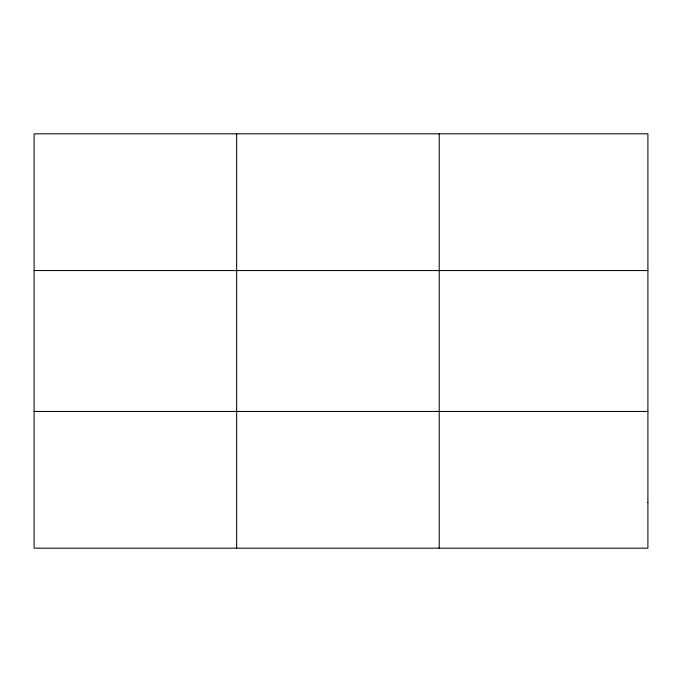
<?xml version="1.0" encoding="UTF-8"?>
<svg xmlns="http://www.w3.org/2000/svg" width="682" height="682" viewBox="0 0 682 682"><rect width="100%" height="100%" fill="white"/><g stroke="black" fill="none" stroke-linecap="round" stroke-linejoin="round"><path stroke-width="1.02" d="M236.654 133.825L236.654 548.175M439.208 133.825L439.208 548.175M34.1 270.558L647.9 270.558M34.1 411.442L647.9 411.442M647.9 502.6L647.9 548.175L34.1 548.175L34.1 133.825L647.9 133.825L647.9 502.6"/></g></svg>
